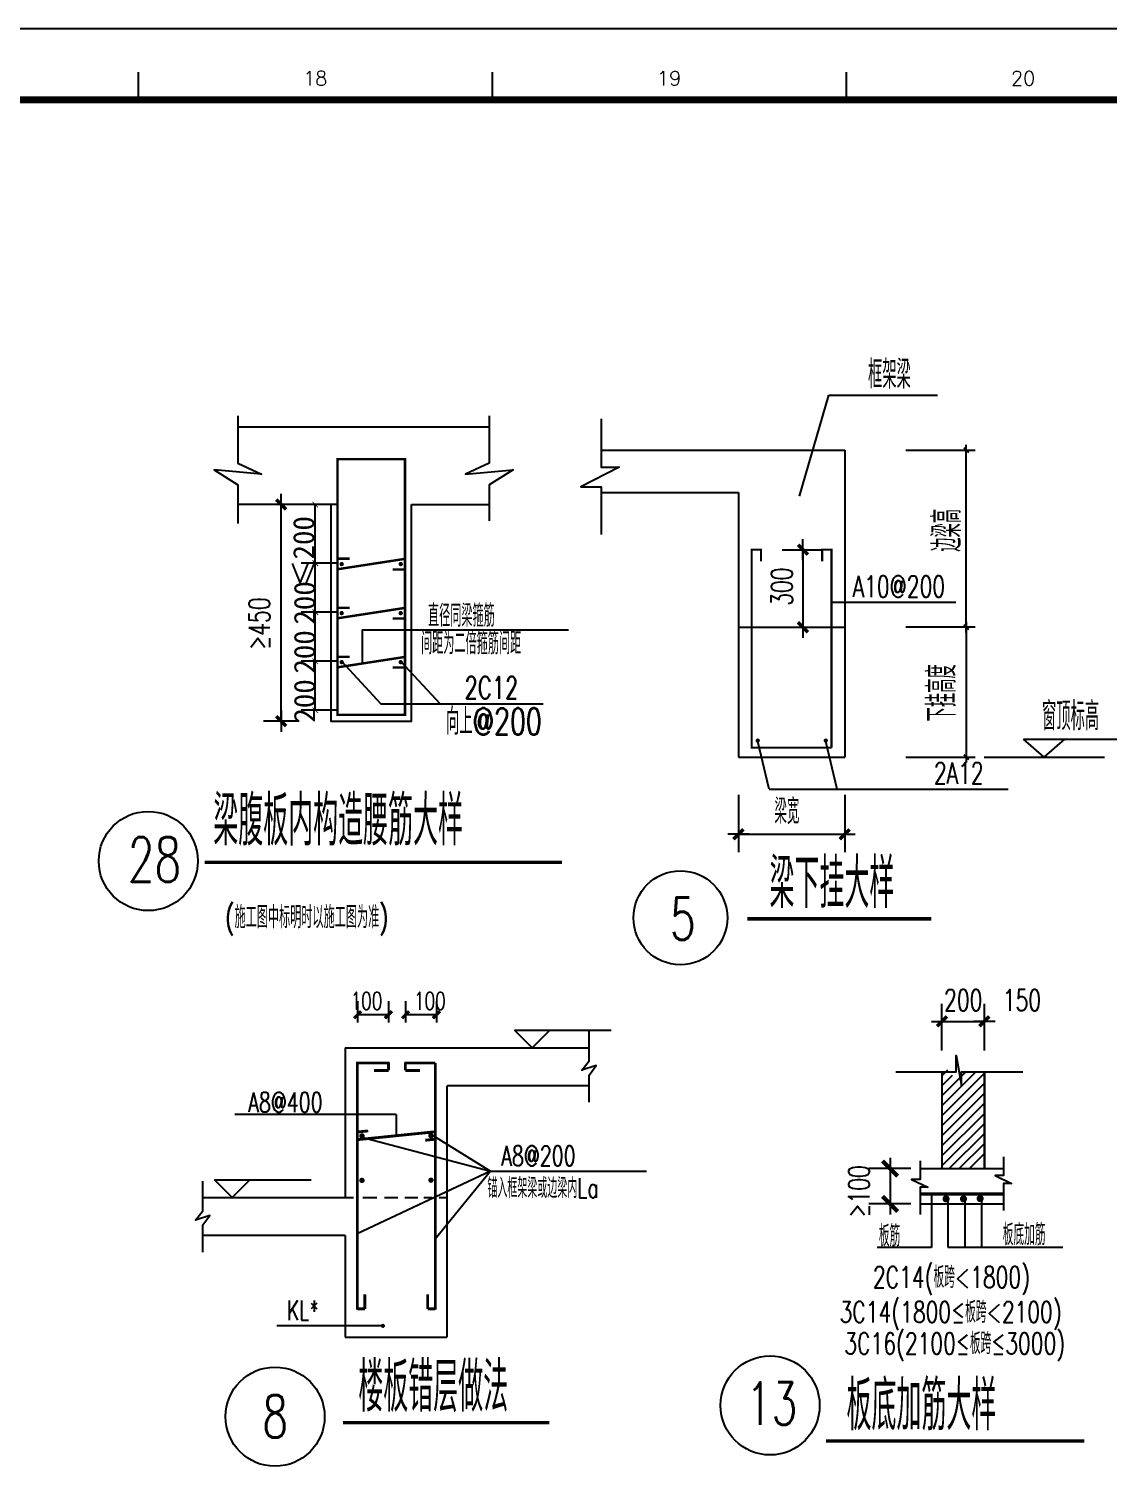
# Model space of a CAD drawing. Header units: inches. Extents: x 18712 to 314639, y 0 to 420500.
# Drawn here: x 114669 to 129913, y 400027 to 420500 of the extents above; entities that cross this region are included whole.
import ezdxf
from ezdxf.enums import TextEntityAlignment as Align

# ---------------------------------------------------------------- set-up
doc = ezdxf.new("R2010")
doc.units = ezdxf.units.IN
doc.header["$LTSCALE"] = 1000
doc.header["$MEASUREMENT"] = 0
doc.layers.get('0').update_dxf_attribs({"true_color": 0xffffff})
for name, color, linetype, true_color in [('1', 7, 'Continuous', 0xffffff), ('AUDIT_I_170505182819-0', 7, 'Continuous', 0xadadad), ('DIM', 3, 'Continuous', 0x00ff00), ('GZ', 4, 'Continuous', 0x00ffff), ('PUB_WALL', 7, 'Continuous', 0xc0c0c0), ('TEXT', 7, 'Continuous', 0xffffff), ('TK', 7, 'Continuous', 0xffffff), ('ZAX1', 7, 'Continuous', 0xffffff), ('ZG-图框层', 4, 'Continuous', 0x00ffff), ('尺寸线及数字', 7, 'Continuous', 0xadadad), ('柱', 2, 'Continuous', 0xffff00)]:
    doc.layers.add(name, color=color, linetype=linetype, true_color=true_color)
doc.styles.add('ISOCP', font='txt.shx', dxfattribs={"height": 0.2, "bigfont": 'gbcbig.shx'})
doc.styles.add('TSSD_Rein', font='txt.shx', dxfattribs={"height": 0.2, "bigfont": 'gbcbig.shx'})
doc.dimstyles.new('TSSD_1_1', dxfattribs={"dimtxt": 300, "dimasz": 80, "dimexe": 200, "dimexo": 250, "dimgap": 60, "dimtad": 1, "dimdec": 0, "dimzin": 0, "dimdsep": 46, "dimtxsty": 'Standard', "dimblk": 'ARCHTICK', "dimblk1": 'ARCHTICK', "dimblk2": 'ARCHTICK', "dimcen": 0, "dimclrd": 256, "dimclre": 256, "dimclrt": 7, "dimadec": 0, "dimazin": 0, "dimtfac": 1, "dimtdec": 4, "dimtix": 1, "dimtmove": 2, "dimatfit": 3, "dimldrblk": 'ARCHTICK', "dimfxl": 1, "dimtolj": 1, "dimtzin": 0, "dimarcsym": 0})

# ---------------------------------------------------------------- blocks, each defined once
blk = doc.blocks.new('_ArchTick')
at = {"color": 0, "linetype": 'ByBlock', "const_width": 0.15}
blk.add_lwpolyline([(-0.5, -0.5), (0.5, 0.5)], dxfattribs=at)
blk = doc.blocks.new('*D65')
at = {"layer": 'Defpoints', "color": 0, "transparency": 16777216}
for p in [(118713, 413785), (119269, 413785), (119269, 412958)]:
    blk.add_point(p, dxfattribs=at)
at = {"layer": 'DIM', "lineweight": -2, "transparency": 16777216}
for p, q in [((119019, 413785), (118513, 413785)), ((118713, 412958), (118713, 413785)), ((119019, 412958), (118513, 412958))]:
    blk.add_line(p, q, dxfattribs=at)
at = {"layer": 'DIM', "lineweight": -2, "transparency": 16777216, "xscale": 80, "yscale": 80, "zscale": 80}
for p, rotation in [((118713, 413785), 90), ((118713, 412958), 270)]:
    blk.add_blockref('_ArchTick', p, dxfattribs=dict(at, rotation=rotation))
at = {"layer": 'DIM', "color": 7, "true_color": 0xffffff, "transparency": 16777216, "insert": (118554, 413112), "char_height": 300, "attachment_point": 5, "rotation": 90}
blk.add_mtext('\\A1;≤200', dxfattribs=at)
blk = doc.blocks.new('*D66')
at = {"layer": 'Defpoints', "color": 0, "transparency": 16777216}
for p in [(118713, 412958), (119269, 412958), (119269, 412266)]:
    blk.add_point(p, dxfattribs=at)
at = {"layer": 'DIM', "lineweight": -2, "transparency": 16777216}
for p, q in [((119019, 412958), (118513, 412958)), ((118713, 412266), (118713, 412958)), ((119019, 412266), (118513, 412266))]:
    blk.add_line(p, q, dxfattribs=at)
at = {"layer": 'DIM', "lineweight": -2, "transparency": 16777216, "xscale": 80, "yscale": 80, "zscale": 80}
for p, rotation in [((118713, 412958), 90), ((118713, 412266), 270)]:
    blk.add_blockref('_ArchTick', p, dxfattribs=dict(at, rotation=rotation))
at = {"layer": 'DIM', "color": 7, "true_color": 0xffffff, "transparency": 16777216, "insert": (118563, 412397), "char_height": 300, "attachment_point": 5, "rotation": 90}
blk.add_mtext('\\A1;200', dxfattribs=at)
blk = doc.blocks.new('*D71')
at = {"layer": 'Defpoints', "color": 0, "transparency": 16777216}
for p in [(118713, 412266), (119269, 412266), (119269, 411573)]:
    blk.add_point(p, dxfattribs=at)
at = {"layer": 'DIM', "lineweight": -2, "transparency": 16777216}
for p, q in [((119019, 412266), (118513, 412266)), ((118713, 411573), (118713, 412266)), ((119019, 411573), (118513, 411573))]:
    blk.add_line(p, q, dxfattribs=at)
at = {"layer": 'DIM', "lineweight": -2, "transparency": 16777216, "xscale": 80, "yscale": 80, "zscale": 80}
for p, rotation in [((118713, 412266), 90), ((118713, 411573), 270)]:
    blk.add_blockref('_ArchTick', p, dxfattribs=dict(at, rotation=rotation))
at = {"layer": 'DIM', "color": 7, "true_color": 0xffffff, "transparency": 16777216, "insert": (118563, 411705), "char_height": 300, "attachment_point": 5, "rotation": 90}
blk.add_mtext('\\A1;200', dxfattribs=at)
blk = doc.blocks.new('_DIMX')
at = {"lineweight": -3}
blk.add_line((-150, 0), (150, 0), dxfattribs=at)
at = {"lineweight": -3, "const_width": 50}
blk.add_lwpolyline([(-70, -70), (70, 70)], dxfattribs=at)
blk = doc.blocks.new('_ArchTick##')
at = {"color": 0, "linetype": 'ByBlock', "lineweight": -3, "const_width": 0.4}
blk.add_lwpolyline([(-0.71, -0.71), (0.71, 0.71)], dxfattribs=at)
blk = doc.blocks.new('*D84')
at = {"layer": 'Defpoints', "color": 0, "transparency": 16777216}
for p in [(118713, 411573), (119269, 411573), (119269, 410881)]:
    blk.add_point(p, dxfattribs=at)
at = {"layer": 'DIM', "lineweight": -2, "transparency": 16777216}
for p, q in [((119019, 411573), (118513, 411573)), ((118713, 410881), (118713, 411573)), ((119019, 410881), (118513, 410881))]:
    blk.add_line(p, q, dxfattribs=at)
at = {"layer": 'DIM', "lineweight": -2, "transparency": 16777216, "xscale": 80, "yscale": 80, "zscale": 80}
for p, rotation in [((118713, 411573), 90), ((118713, 410881), 270)]:
    blk.add_blockref('_ArchTick', p, dxfattribs=dict(at, rotation=rotation))
at = {"layer": 'DIM', "color": 7, "true_color": 0xffffff, "transparency": 16777216, "insert": (118563, 411013), "char_height": 300, "attachment_point": 5, "rotation": 90}
blk.add_mtext('\\A1;200', dxfattribs=at)

msp = doc.modelspace()

# ---------------------------------------------------------------- linework, layer by layer
at = {"lineweight": -3}
for p, q in [((122750.6, 414554.4), (126192.4, 414554.4)), ((126192.4, 414554.4), (126192.4, 410219.2)), ((118487.3, 413785.3), (117980.8, 413785.3)), ((118230.8, 410726.6), (118230.8, 413784.3)), ((122750.6, 413954.4), (124692.4, 413954.4)), ((124692.4, 413954.4), (124692.4, 410219.2)), ((127763.2, 412400.9), (126006.5, 412400.9)), ((119375.7, 412019), (122289.2, 412019)), ((119375.7, 412019), (119375.7, 411540.9)), ((119082.9, 411573.1), (119640.6, 410974)), ((119919.4, 411573.1), (120477.1, 410974)), ((119640.6, 410974), (121930.8, 410974)), ((118487.3, 410725.6), (117980.8, 410725.6)), ((124692.4, 410219.2), (126192.4, 410219.2)), ((127566.9, 406077.2), (127566.9, 406738.4)), ((128166.9, 406077.2), (128166.9, 406738.4)), ((127565.9, 406488.4), (127564.9, 406488.4)), ((127566.9, 406488.4), (128166.9, 406488.4)), ((128167.9, 406488.4), (128168.9, 406488.4)), ((119133.6, 406116.4), (120571.6, 406116.4)), ((119133.6, 406116.4), (119133.6, 405703)), ((119133.6, 405703), (119133.6, 405184.7)), ((119133.6, 405703), (119133.6, 403999.6)), ((119855.9, 405172.4), (117575.2, 405172.4)), ((119855.9, 405172.4), (119857.2, 404873.8)), ((119372.7, 404852.6), (121188.6, 404373)), ((120347.8, 404894), (121188.6, 404373)), ((121188.6, 404373), (119306.6, 403490.5)), ((121188.6, 404373), (120408.6, 403413.6)), ((121188.6, 404373), (123390.7, 404373)), ((119133.6, 403999.6), (119255.1, 403999.6)), ((119385.2, 403999.6), (119583.3, 403999.6)), ((119692.7, 403999.6), (119879, 403999.6)), ((119979.5, 403999.6), (120159.9, 403999.6)), ((120248.6, 403999.6), (120363.9, 403999.6)), ((120461.5, 403999.6), (120571.6, 403999.6)), ((119133.6, 403463.6), (119133.6, 402028.5)), ((119133.6, 403463.6), (119133.6, 403389.7)), ((119654, 402189.3), (118171, 402189.3)), ((119133.6, 402028.5), (120571.6, 402028.5)), ((119133.6, 402028.5), (120571.6, 402028.5))]:
    msp.add_line(p, q, dxfattribs=at)
at = {"color": 0, "linetype": 'ByBlock', "lineweight": -3}
for p, q in [((127058.2, 414554.4), (128035.9, 414554.4)), ((127910.9, 412054.9), (127910.9, 414553.9)), ((125311.3, 413148.2), (125853.3, 413148.2)), ((125603.3, 413147.2), (125603.3, 412055.4)), ((125311.3, 412054.4), (125853.3, 412054.4)), ((128035.9, 412054.4), (127058.2, 412054.4)), ((127910.9, 412053.9), (127910.9, 410219.7)), ((127058.2, 410219.2), (128035.9, 410219.2)), ((124692.4, 409685.6), (124692.4, 408879.7)), ((126192.4, 409685.6), (126192.4, 408879.7)), ((124693.4, 409129.7), (126191.4, 409129.7)), ((126833.8, 404560.7), (126833.8, 403760.7)), ((127126.7, 404410.7), (126533.8, 404410.7)), ((127126.7, 403910.7), (126533.8, 403910.7))]:
    msp.add_line(p, q, dxfattribs=at)
at = {"color": 0, "lineweight": -3}
for p, q in [((127566.9, 405721.2), (127650.8, 405805.2)), ((127566.9, 405297), (128047.1, 405777.2)), ((127566.9, 405438.4), (127905.6, 405777.2)), ((127566.9, 405155.5), (128166.9, 405755.5)), ((127566.9, 405579.8), (127715.1, 405728.1)), ((127566.9, 405014.1), (128166.9, 405614.1)), ((127566.9, 404872.7), (128166.9, 405472.7)), ((127566.9, 404731.3), (128166.9, 405331.3)), ((127566.9, 404589.9), (128166.9, 405189.9)), ((127566.9, 404448.4), (128166.9, 405048.4)), ((127670.6, 404410.7), (128166.9, 404907)), ((127812, 404410.7), (128166.9, 404765.6)), ((127953.4, 404410.7), (128166.9, 404624.2))]:
    msp.add_line(p, q, dxfattribs=at)
at = {"lineweight": -3}
for points in [[(117618.7, 415038.9), (117618.7, 414369), (117953.4, 414216.7), (117284, 414277.6), (117618.7, 414064.5), (117618.7, 413515.9)], [(121172, 415038.9), (121172, 414369), (120837.3, 414216.7), (121506.7, 414277.6), (121172, 414064.5), (121172, 413555.5)], [(122750.6, 414996.4), (122750.6, 414314), (123006.6, 414314), (122464.1, 414033.7), (122750.6, 414033.7), (122750.6, 413363.5)], [(121172, 414877.9), (117618.7, 414877.9)], [(118934.8, 413785.3), (117618.7, 413785.3)], [(118934.8, 413785.3), (118934.8, 410725.6), (120072.3, 410725.6), (120072.3, 413785.3)], [(120072.3, 413785.3), (121172, 413785.3)], [(122581.6, 405345.9), (122581.6, 405731.2), (122682.1, 405865.2), (122481.1, 405798.2), (122581.6, 405932.2), (122581.6, 406350.9)], [(120571.6, 406116.4), (122581.6, 406116.4)], [(122581.6, 405580.4), (120581.6, 405580.4), (120571.6, 405570.4), (120571.6, 402028.5)], [(117123.6, 403229.1), (117123.6, 403614.3), (117224.1, 403748.3), (117023.1, 403681.3), (117123.6, 403815.3), (117123.6, 404234.1)], [(117123.6, 403999.6), (119133.6, 403999.6)], [(119133.6, 403463.6), (117123.6, 403463.6)]]:
    msp.add_lwpolyline(points, dxfattribs=at)
at = {"lineweight": -3, "const_width": 34.1}
msp.add_lwpolyline([(119025.8, 414426.7), (119025.8, 410816.6), (119981.3, 410816.6), (119981.3, 414426.7)], close=True, dxfattribs=at)
at = {"lineweight": -3}
for points, const_width in [([(126006.5, 410352.2), (124878.3, 410352.2), (124878.3, 413148.2), (125011.3, 413148.2), (125011.3, 412986.2)], 30), ([(126006.5, 410352.2), (126006.5, 413148.2), (125873.5, 413148.2), (125873.5, 412986.2)], 30), ([(119010.6, 412869.5), (119996.5, 413021.1)], 34.1), ([(119010.6, 413021.1), (119200.2, 413021.1)], 34.1), ([(119806.9, 412869.5), (119996.5, 412869.5)], 34.1), ([(119010.6, 412328.8), (119200.2, 412328.8)], 34.1), ([(119010.6, 412177.1), (119996.5, 412328.8)], 34.1), ([(119806.9, 412177.1), (119996.5, 412177.1)], 34.1), ([(119010.6, 411484.7), (119996.5, 411636.4)], 34.1), ([(119010.6, 411636.4), (119200.2, 411636.4)], 34.1), ([(119806.9, 411484.7), (119996.5, 411484.7)], 34.1), ([(117150, 408733.4), (122197.1, 408733.4)], 46.8), ([(119762.6, 405901.8), (119286.6, 405901.8)], 40), ([(119306.6, 405901.8), (119306.6, 402419.5)], 40), ([(119748.8, 405794.9), (119544.5, 405794.9)], 40), ([(119748.8, 405901.8), (119748.8, 405794.9)], 40), ([(120408.6, 405901.8), (119972.6, 405901.8)], 40), ([(119972.6, 405901.8), (120408.6, 405901.8)], 40), ([(119986.4, 405901.8), (119986.4, 405794.9)], 40), ([(119986.4, 405794.9), (120190.7, 405794.9)], 40), ([(120408.6, 402419.5), (120408.6, 405901.8)], 40), ([(127566.9, 405777.2), (127566.9, 404410.7)], 30), ([(128166.9, 405777.2), (128166.9, 404410.7)], 30), ([(119461.1, 404942.1), (119304.1, 404926.1)], 40), ([(120408.6, 404929.9), (119306.6, 404817.9)], 40), ([(120408.6, 404824.5), (120267, 404810.1)], 40), ([(119413.5, 402429.2), (119413.5, 402633.4)], 40), ([(120301.8, 402429.2), (120301.8, 402633.4)], 40), ([(119306.6, 402429.2), (119413.5, 402429.2)], 40), ([(120408.6, 402429.2), (120301.8, 402429.2)], 40), ([(119107.1, 400821.7), (122020.3, 400821.7)], 45), ([(125926.6, 400564.5), (129578.8, 400564.5)], 45)]:
    msp.add_lwpolyline(points, dxfattribs=dict(at, const_width=const_width))
for points, const_width in [([(119101.6, 412945.3, 1), (119071.3, 412945.3, 1)], 30.3), ([(119935.8, 412945.3, 1), (119905.5, 412945.3, 1)], 30.3), ([(119101.6, 412252.9, 1), (119071.3, 412252.9, 1)], 30.3), ([(119935.8, 412252.9, 1), (119905.5, 412252.9, 1)], 30.3), ([(119101.6, 411560.6, 1), (119071.3, 411560.6, 1)], 30.3), ([(119935.8, 411560.6, 1), (119905.5, 411560.6, 1)], 30.3), ([(124948.9, 410452.6, 1), (124978.9, 410452.6, 1)], 30), ([(125910.1, 410452.6, 1), (125940.1, 410452.6, 1)], 30), ([(119391.7, 404871.6, 1), (119353.7, 404871.6, 1)], 37.9), ([(120366.7, 404875.1, 1), (120328.8, 404875.1, 1)], 37.9), ([(119391.7, 404242.8, 1), (119353.7, 404242.8, 1)], 37.9), ([(120366.7, 404246.2, 1), (120328.8, 404246.2, 1)], 37.9), ([(119683.1, 402189.3, 1), (119654, 402189.3, 1)], 29.2)]:
    msp.add_lwpolyline(points, format="xyb", close=True, dxfattribs=dict(at, const_width=const_width))
for centre in [(116354.4, 408752.6), (125138.6, 401066.6), (118144.8, 400907.3)]:
    msp.add_circle(centre, 700, dxfattribs=at)
at = {"layer": '1', "lineweight": -3}
msp.add_circle((123872, 407950.5), 662.8, dxfattribs=at)
at = {"layer": 'AUDIT_I_170505182819-0', "lineweight": -3}
for p, q in [((119311.1, 406774.1), (119311.1, 406474.1)), ((119746.8, 406774.1), (119746.8, 406474.1)), ((119746.8, 406774.1), (119746.8, 406474.1)), ((119989.4, 406774.1), (119989.4, 406474.1)), ((120425.1, 406774.1), (120425.1, 406474.1)), ((120425.1, 406774.1), (120425.1, 406474.1)), ((119746.8, 406582.4), (119311.1, 406582.4)), ((120425.1, 406582.4), (119989.4, 406582.4))]:
    msp.add_line(p, q, dxfattribs=at)
at = {"layer": 'AUDIT_I_170505182819-0', "lineweight": -3, "const_width": 45}
for points in [[(119261.1, 406532.4), (119361.1, 406632.4)], [(119696.8, 406532.4), (119796.8, 406632.4)], [(119696.8, 406532.4), (119796.8, 406632.4)], [(119939.4, 406532.4), (120039.4, 406632.4)], [(120375.1, 406532.4), (120475.1, 406632.4)], [(120375.1, 406532.4), (120475.1, 406632.4)]]:
    msp.add_lwpolyline(points, dxfattribs=at)
at = {"layer": 'GZ', "lineweight": -3}
for p, q in [((127256.8, 404410.7), (128437.7, 404410.7)), ((127418.5, 404041.9), (127418.5, 403295.5)), ((127649.3, 403981.9), (127649.3, 403302.6)), ((127888.1, 403981.9), (127888.1, 403302.6)), ((128127, 403981.9), (128127, 403302.6)), ((127256.8, 403910.7), (128437.7, 403910.7)), ((127418.5, 403295.5), (126649.1, 403295.5)), ((127649.3, 403302.6), (129272.8, 403302.6))]:
    msp.add_line(p, q, dxfattribs=at)
for points in [[(128437.7, 404575.4), (128437.7, 404310.1), (128318.7, 404310.1), (128547.6, 404200.3), (128437.7, 404200.3), (128437.7, 403816)], [(127256.8, 404520.5), (127256.8, 404255.2), (127137.8, 404255.2), (127366.6, 404145.4), (127256.8, 404145.4), (127256.8, 403761.2)]]:
    msp.add_lwpolyline(points, dxfattribs=at)
at = {"layer": 'GZ', "lineweight": -3, "const_width": 45}
msp.add_lwpolyline([(127256.8, 404050.5), (128437.7, 404050.5)], dxfattribs=at)
at = {"layer": 'GZ', "lineweight": -3, "const_width": 50}
for points in [[(127599.3, 403981.9, 1), (127649.3, 403981.9, 1)], [(127845.7, 403981.9, 1), (127895.7, 403981.9, 1)], [(128081.5, 403986.2, 1), (128131.5, 403986.2, 1)]]:
    msp.add_lwpolyline(points, format="xyb", close=True, dxfattribs=at)
at = {"layer": 'PUB_WALL', "lineweight": -3}
for p, q in [((124692.4, 412054.4), (126192.4, 412054.4)), ((126192.4, 412054.4), (126192.4, 410647.2)), ((125124.3, 409767.2), (124967.3, 410438)), ((126085.3, 409767.2), (125928.3, 410438)), ((128719.9, 410472.2), (130173.6, 410472.2)), ((129010.9, 410219.2), (128719.9, 410472.2)), ((129010.9, 410219.2), (129301.9, 410472.2)), ((128160.9, 410219.2), (129860.9, 410219.2)), ((125124.3, 409767.2), (128503.3, 409767.2))]:
    msp.add_line(p, q, dxfattribs=at)
at = {"layer": 'PUB_WALL', "lineweight": -3, "const_width": 50}
msp.add_lwpolyline([(124814.9, 407935.2), (127414.5, 407935.2)], dxfattribs=at)
at = {"layer": 'TK', "lineweight": -3}
for p, q in [((116212.2, 419891.3), (116212.2, 419500)), ((121212.2, 419891.3), (121212.2, 419500)), ((126212.2, 419891.3), (126212.2, 419500))]:
    msp.add_line(p, q, dxfattribs=at)
msp.add_lwpolyline([(18712.2, 420500), (18712.2, 336400), (137612.2, 336400), (137612.2, 420500)], close=True, dxfattribs=at)
at = {"layer": 'TK', "lineweight": -3, "const_width": 100}
msp.add_lwpolyline([(21212.2, 419500), (21212.2, 337400), (136612.2, 337400), (136612.2, 419500)], close=True, dxfattribs=at)
at = {"layer": 'ZAX1', "lineweight": -3}
msp.add_lwpolyline([(126913.8, 405777.2), (127767.8, 405777.2), (127767.8, 406005.2), (127841, 405577.2), (127841, 405777.2), (128710, 405777.2)], dxfattribs=at)
at = {"layer": 'ZG-图框层', "lineweight": -3}
msp.add_lwpolyline([(18712.2, 336400), (137612.2, 336400), (137612.2, 420500), (18712.2, 420500)], close=True, dxfattribs=at)
at = {"layer": 'ZG-图框层', "lineweight": -3, "const_width": 100}
msp.add_lwpolyline([(21212.2, 337400), (136612.2, 337400), (136612.2, 419500), (21212.2, 419500)], close=True, dxfattribs=at)
at = {"layer": '尺寸线及数字', "lineweight": -3}
for p, q in [((121528.1, 406366.5), (122893.3, 406366.2)), ((121778, 406116.4), (121528.1, 406366.5)), ((122028.1, 406366.4), (121778, 406116.4)), ((117289.4, 404249.6), (118654.7, 404249.3)), ((117539.4, 403999.6), (117289.4, 404249.6)), ((117789.4, 404249.5), (117539.4, 403999.6))]:
    msp.add_line(p, q, dxfattribs=at)
at = {"layer": '柱', "color": 1, "lineweight": -3, "true_color": 0xff0000}
for p, q in [((125554.5, 413905.3), (125968, 415328.1)), ((125968, 415328.1), (127501.9, 415328.1))]:
    msp.add_line(p, q, dxfattribs=at)

# ---------------------------------------------------------------- block references
at = {"color": 0, "linetype": 'ByBlock'}
for name, p, xscale, yscale, rotation in [('_DIMX', (127910.9, 414554.4), 0.5, 0.5, 90), ('_DIMX', (127910.9, 412054.4), 0.5, 0.5, 90), ('_DIMX', (127910.9, 412054.4), 0.5, 0.5, 270), ('_DIMX', (127910.9, 410219.2), 0.5, 0.5, 270), ('_ArchTick##', (126833.8, 404410.7), 150, 150, 270), ('_ArchTick##', (126833.8, 403910.7), 150, 150, 90)]:
    msp.add_blockref(name, p, dxfattribs=dict(at, xscale=xscale, yscale=yscale, rotation=rotation))
for p, rotation in [((118230.8, 413785.3), 90), ((118230.8, 410725.6), 270), ((128166.9, 406488.4), 180)]:
    msp.add_blockref('_DIMX', p, dxfattribs=dict(rotation=rotation))
for p, rotation in [((125603.3, 413148.2), 90), ((125603.3, 412054.4), 270), ((124692.4, 409129.7), 180)]:
    msp.add_blockref('_DIMX', p, dxfattribs=dict(at, rotation=rotation))
msp.add_blockref('_DIMX', (126192.4, 409129.7), dxfattribs=at)
msp.add_blockref('_DIMX', (127566.9, 406488.4))

# ---------------------------------------------------------------- texts
at = {"style": 'TSSD_Rein', "width": 0.7}
for s, height, p in [('框架梁', 400, (126522.5, 415422.9)), ('A10@200', 300, (126304.6, 412477.8)), ('直径同梁箍筋', 312, (120305.6, 412061)), ('间距为二倍箍筋间距', 312, (120207.4, 411670.6)), ('窗顶标高', 400, (128980.8, 410598.1)), ('2A12', 300, (127452.1, 409844.3)), ('梁宽', 350, (125200, 409279.7)), ('28', 630, (116064.3, 408459.7)), ('5', 600, (123724.7, 407637.4)), ('(施工图中标明时以施工图为准)', 312, (117441.6, 407803.1)), ('锚入框架梁或边梁内La', 280, (121144.7, 403995.7)), ('KL*', 280, (118308.9, 402269.7)), ('13', 600, (124802, 400793.6)), ('8', 600, (117966.1, 400611.8))]:
    msp.add_text(s, height=height, dxfattribs=at).set_placement(p)
for s, p in [('边梁高', (127836.2, 413119.2)), ('下挂高度', (127762.5, 410724.5))]:
    msp.add_text(s, height=400, rotation=90, dxfattribs=at).set_placement(p)
at = {"color": 7, "linetype": 'ByBlock', "true_color": 0xffffff, "style": 'TSSD_Rein', "width": 0.7}
msp.add_text('300', height=300, rotation=90, dxfattribs=at).set_placement((125453.3, 412356.3))
at = {"color": 7, "true_color": 0xffffff, "style": 'TSSD_Rein', "width": 0.7}
msp.add_text('≥450', height=300, rotation=90, dxfattribs=at).set_placement((118072.6, 411736))
at = {"color": 1, "true_color": 0xff0000, "style": 'TSSD_Rein', "width": 0.7}
for s, p in [('梁腹板内构造腰筋大样', (117272.1, 408971.9)), ('梁下挂大样', (125130.3, 408087.3)), ('楼板错层做法', (119321.5, 400975.5)), ('板底加筋大样', (126218.2, 400715.3))]:
    msp.add_text(s, height=700, dxfattribs=at).set_placement(p)
at = {"color": 7, "true_color": 0xffffff, "style": 'TSSD_Rein', "width": 0.7}
for s, p in [('200', (127596.9, 406638.4)), ('150', (128426.4, 406638.4))]:
    msp.add_text(s, height=300, dxfattribs=at).set_placement(p)
at = {"style": 'TSSD_Rein', "width": 0.7}
for s, p in [('A8@400', (118290.5, 405206.2)), ('A8@200', (121865, 404449.7))]:
    msp.add_text(s, height=280, dxfattribs=at).set_placement(p, align=Align.CENTER)
at = {"color": 0, "linetype": 'ByBlock', "style": 'TSSD_Rein', "width": 0.7}
msp.add_text('≥100', height=300, rotation=90, dxfattribs=at).set_placement((126544.9, 403718.9))
at = {"layer": 'AUDIT_I_170505182819-0', "style": 'TSSD_Rein', "width": 0.7}
for p in [(119661.4, 406652.4), (120556.8, 406652.4)]:
    msp.add_text('100', height=250, dxfattribs=at).set_placement(p, align=Align.RIGHT)
at = {"layer": 'TEXT', "color": 0, "style": 'TSSD_Rein', "width": 0.7}
for s, height, p in [('2C12', 312, (120823.3, 411044.1)), ('向上@200', 374.4, (120558.6, 410536.7)), ('板筋', 300, (126674.9, 403310.2)), ('板底加筋', 300, (128425.2, 403327.3))]:
    msp.add_text(s, height=height, dxfattribs=at).set_placement(p)
for s, p in [('2C14(板跨<1800)', (128811.7, 402727.1)), ('3C14(1800≤板跨<2100)', (129258.7, 402234.7)), ('3C16(2100≤板跨≤3000)', (129307.5, 401791))]:
    msp.add_text(s, height=300, dxfattribs=at).set_placement(p, align=Align.RIGHT)
at = {"layer": 'TK', "style": 'ISOCP'}
for s, p in [('18', (118712.2, 419803.8)), ('19', (123712.2, 419803.8)), ('20', (128712.2, 419803.8))]:
    msp.add_text(s, height=200, dxfattribs=at).set_placement(p, align=Align.MIDDLE_CENTER)

# ---------------------------------------------------------------- dimensions: what is measured, and where the dimension line sits
at = {"layer": 'DIM'}
for base, p1, p2, text, picture, middle in [((118712.7, 413785.3), (119269.2, 412957.9), (119269.2, 413785.3), '≤200', '*D65', (118554.4, 413112.5)), ((118712.7, 412957.9), (119269.2, 412265.5), (119269.2, 412957.9), '200', '*D66', (118562.7, 412397.5)), ((118712.7, 412265.5), (119269.2, 411573.1), (119269.2, 412265.5), '200', '*D71', (118562.7, 411705.1)), ((118712.7, 411573.1), (119269.2, 410880.8), (119269.2, 411573.1), '200', '*D84', (118562.7, 411012.8))]:
    dim = msp.add_linear_dim(base=base, p1=p1, p2=p2, angle=90, text=text, dimstyle='TSSD_1_1', override={"dimscale": 1, "dimlfac": 1}, dxfattribs=at)
    dim.commit()
    dim.dimension.update_dxf_attribs({"geometry": picture, "text_midpoint": middle, "dimtype": 160})

doc.saveas('drawing.dxf')
